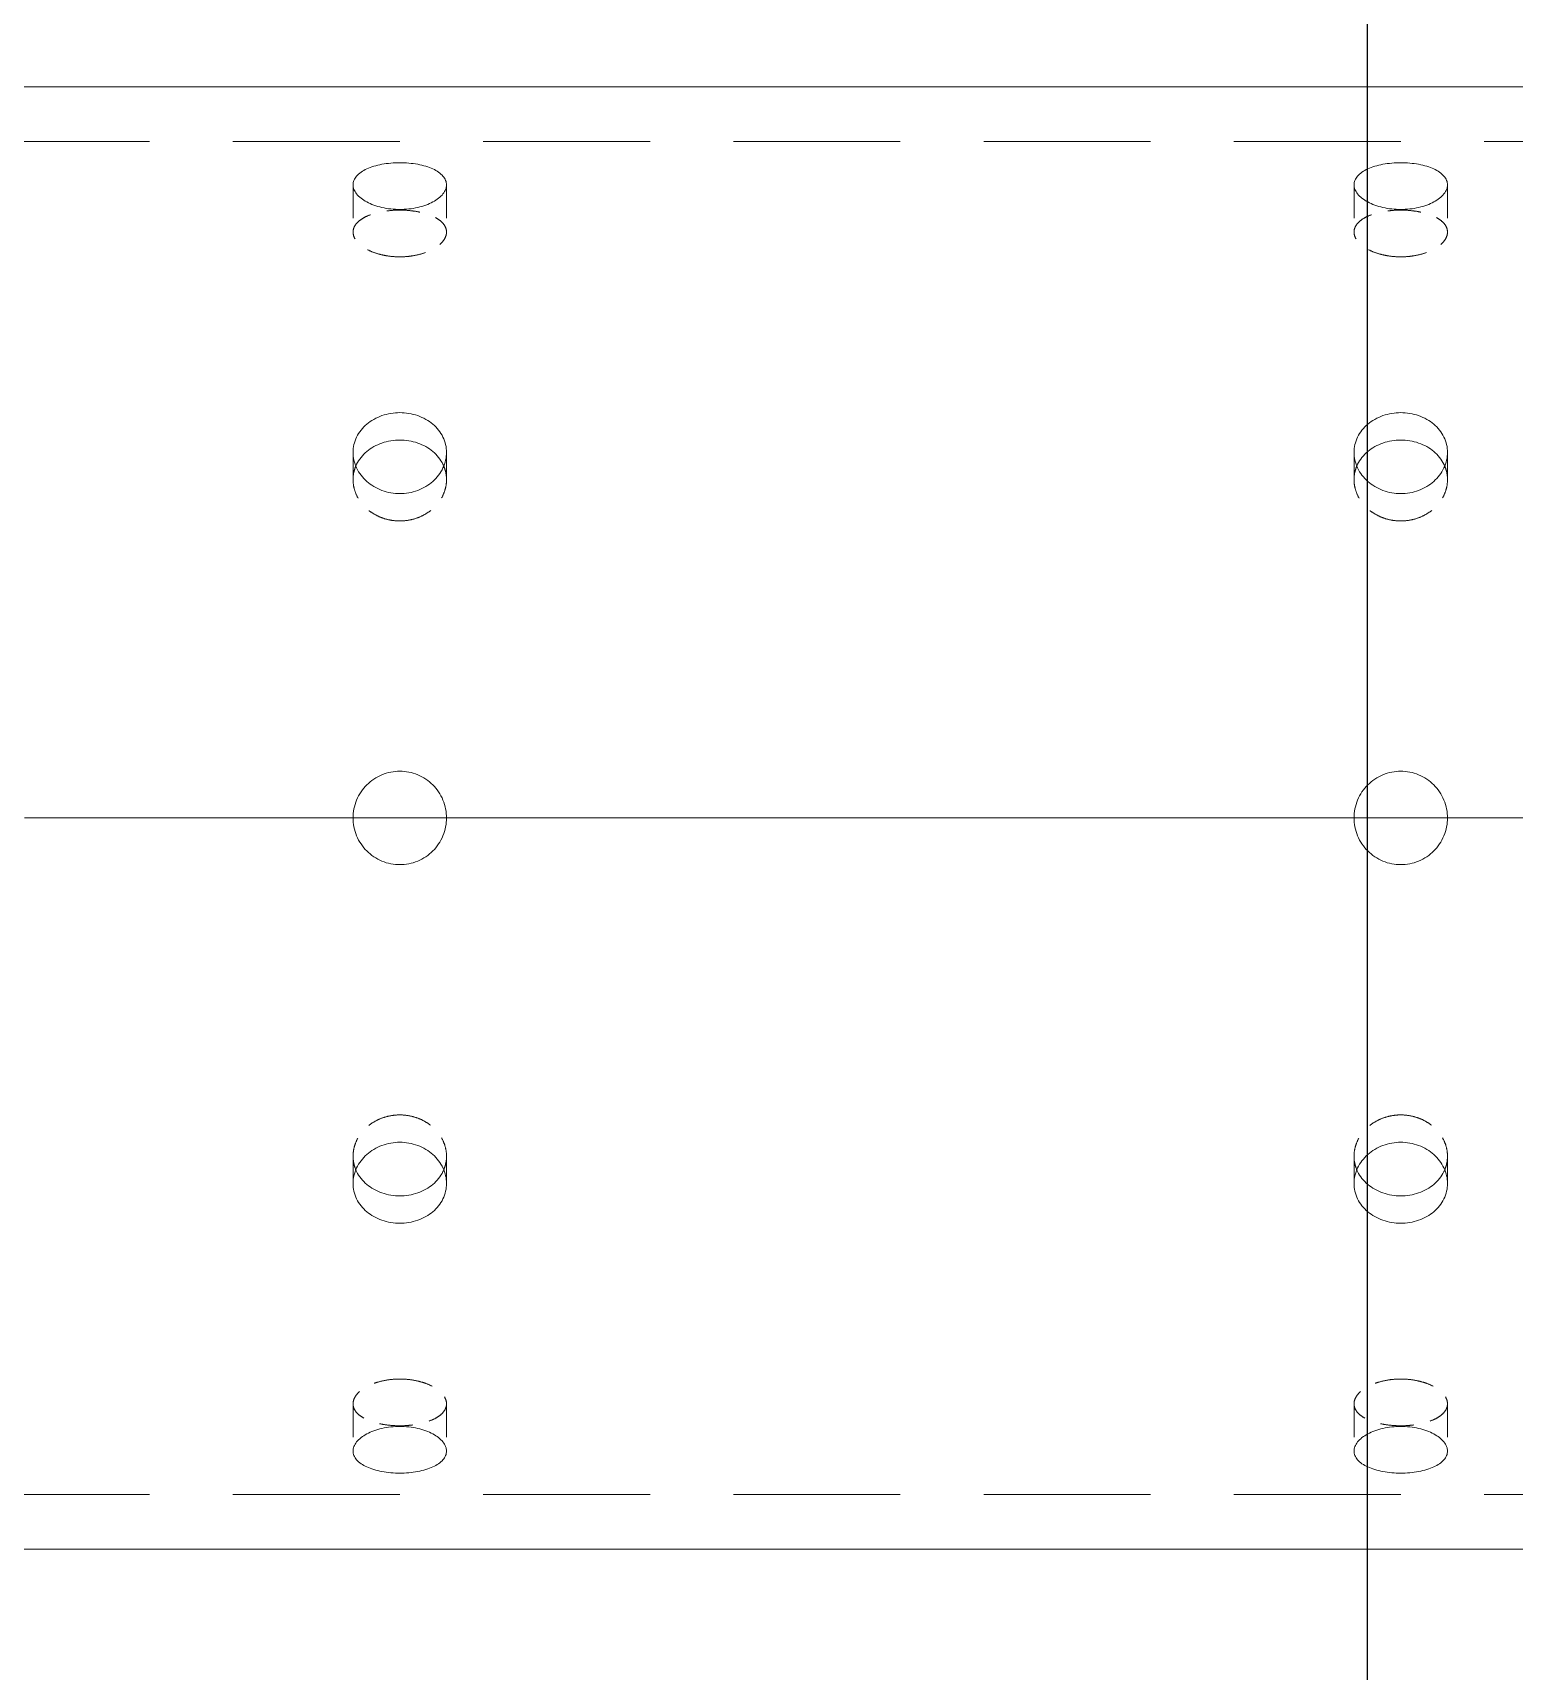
# Model space of a CAD drawing. Header units: millimetres. Extents: x -46397 to 283259, y -8690 to 23983.
# Drawn here: x 119536.6 to 119758.6, y 171.8 to 417.3 of the extents above; entities that cross this region are included whole.
import ezdxf

# ---------------------------------------------------------------- set-up
doc = ezdxf.new("R2010")
doc.units = ezdxf.units.MM
doc.linetypes.add('CENTER', pattern=[2, 1.25, -0.25, 0.25, -0.25])
doc.linetypes.add('HIDDENX2', pattern=[0.75, 0.5, -0.25])
doc.layers.add('DUONGCHINH', color=7, linetype='Continuous', lineweight=25)
doc.layers.add('DUONGTAM', color=1, linetype='CENTER', lineweight=0)
doc.layers.add('flashshoot', color=7, linetype='Continuous')

# ---------------------------------------------------------------- blocks, each defined once
blk = doc.blocks.new('A$C90275d84')
at = {"color": 2, "linetype": 'Continuous', "lineweight": 0, "ltscale": 10}
for p, q in [((-109.55, 1960), (-109.55, -3000)), ((109.55, 1960), (109.55, -3000))]:
    blk.add_line(p, q, dxfattribs=at)
at = {"color": 1, "linetype": 'HIDDENX2', "lineweight": 0, "ltscale": 50}
for p, q in [((-101.37, 1960), (-101.37, -3000)), ((101.37, 1960), (101.37, -3000))]:
    blk.add_line(p, q, dxfattribs=at)
at = {"color": 1, "linetype": 'HIDDENX2', "lineweight": 0, "ltscale": 10}
for p, q in [((-94.87, -2533), (-87.79, -2533)), ((-54.77, -2533), (-50.68, -2533)), ((50.68, -2533), (54.77, -2533)), ((87.79, -2533), (94.87, -2533)), ((-94.87, -2547), (-87.79, -2547)), ((-54.77, -2547), (-50.68, -2547)), ((50.68, -2547), (54.77, -2547)), ((87.79, -2547), (94.87, -2547)), ((-94.87, -2683), (-87.79, -2683)), ((-54.77, -2683), (-50.68, -2683)), ((50.68, -2683), (54.77, -2683)), ((87.79, -2683), (94.87, -2683)), ((-94.87, -2697), (-87.79, -2697)), ((-54.77, -2697), (-50.68, -2697)), ((50.68, -2697), (54.77, -2697)), ((87.79, -2697), (94.87, -2697))]:
    blk.add_line(p, q, dxfattribs=at)
at = {"color": 2, "linetype": 'Continuous', "lineweight": 0, "ltscale": 10}
for points, knots in [([(-91.18, -2540), (-91.18, -2540.44), (-91.2, -2540.89), (-91.3, -2541.8), (-91.38, -2542.25), (-91.57, -2543.11), (-91.69, -2543.52), (-91.98, -2544.29), (-92.13, -2544.64), (-92.47, -2545.26), (-92.66, -2545.55), (-93.06, -2546.07), (-93.28, -2546.29), (-93.73, -2546.65), (-93.96, -2546.78), (-94.42, -2546.96), (-94.65, -2547), (-95.09, -2547), (-95.32, -2546.96), (-95.76, -2546.78), (-95.98, -2546.65), (-96.39, -2546.29), (-96.59, -2546.07), (-96.94, -2545.55), (-97.11, -2545.26), (-97.39, -2544.64), (-97.53, -2544.29), (-97.76, -2543.52), (-97.86, -2543.11), (-98.02, -2542.25), (-98.08, -2541.8), (-98.16, -2540.89), (-98.18, -2540.44), (-98.18, -2539.56), (-98.16, -2539.11), (-98.08, -2538.2), (-98.02, -2537.75), (-97.86, -2536.89), (-97.76, -2536.48), (-97.53, -2535.71), (-97.39, -2535.36), (-97.11, -2534.74), (-96.94, -2534.45), (-96.59, -2533.93), (-96.39, -2533.71), (-95.98, -2533.35), (-95.76, -2533.22), (-95.32, -2533.04), (-95.09, -2533), (-94.65, -2533), (-94.42, -2533.04), (-93.96, -2533.22), (-93.73, -2533.35), (-93.28, -2533.71), (-93.06, -2533.93), (-92.66, -2534.45), (-92.47, -2534.74), (-92.13, -2535.36), (-91.98, -2535.71), (-91.69, -2536.48), (-91.57, -2536.89), (-91.38, -2537.75), (-91.3, -2538.2), (-91.2, -2539.11), (-91.18, -2539.56), (-91.18, -2540)], [0, 0, 0, 0, 1.318789, 1.318789, 2.637578, 2.637578, 3.956368, 3.956368, 5.275157, 5.275157, 6.593945, 6.593945, 7.912734, 7.912734, 9.231522, 9.231522, 10.550311, 10.550311, 11.869099, 11.869099, 13.187888, 13.187888, 14.506676, 14.506676, 15.825465, 15.825465, 17.144254, 17.144254, 18.463043, 18.463043, 19.781833, 19.781833, 21.100622, 21.100622, 22.419411, 22.419411, 23.7382, 23.7382, 25.05699, 25.05699, 26.375779, 26.375779, 27.694567, 27.694567, 29.013356, 29.013356, 30.332144, 30.332144, 31.650933, 31.650933, 32.969721, 32.969721, 34.28851, 34.28851, 35.607298, 35.607298, 36.926087, 36.926087, 38.244876, 38.244876, 39.563665, 39.563665, 40.882454, 40.882454, 42.201244, 42.201244, 42.201244, 42.201244]), ([(-48.6, -2540), (-48.6, -2540.44), (-48.64, -2540.89), (-48.8, -2541.8), (-48.92, -2542.25), (-49.24, -2543.11), (-49.44, -2543.52), (-49.9, -2544.29), (-50.16, -2544.64), (-50.71, -2545.26), (-51.02, -2545.55), (-51.7, -2546.07), (-52.06, -2546.29), (-52.82, -2546.65), (-53.21, -2546.78), (-54, -2546.96), (-54.39, -2547), (-55.16, -2547), (-55.55, -2546.96), (-56.33, -2546.78), (-56.71, -2546.65), (-57.45, -2546.29), (-57.8, -2546.07), (-58.45, -2545.55), (-58.74, -2545.26), (-59.27, -2544.64), (-59.51, -2544.29), (-59.94, -2543.52), (-60.13, -2543.11), (-60.43, -2542.25), (-60.54, -2541.8), (-60.69, -2540.89), (-60.73, -2540.44), (-60.73, -2539.56), (-60.69, -2539.11), (-60.54, -2538.2), (-60.43, -2537.75), (-60.13, -2536.89), (-59.94, -2536.48), (-59.51, -2535.71), (-59.27, -2535.36), (-58.74, -2534.74), (-58.45, -2534.45), (-57.8, -2533.93), (-57.45, -2533.71), (-56.71, -2533.35), (-56.33, -2533.22), (-55.55, -2533.04), (-55.16, -2533), (-54.39, -2533), (-54, -2533.04), (-53.21, -2533.22), (-52.82, -2533.35), (-52.06, -2533.71), (-51.7, -2533.93), (-51.02, -2534.45), (-50.71, -2534.74), (-50.16, -2535.36), (-49.9, -2535.71), (-49.44, -2536.48), (-49.24, -2536.89), (-48.92, -2537.75), (-48.8, -2538.2), (-48.64, -2539.11), (-48.6, -2539.56), (-48.6, -2540)], [0, 0, 0, 0, 1.318789, 1.318789, 2.637578, 2.637578, 3.956368, 3.956368, 5.275157, 5.275157, 6.593945, 6.593945, 7.912734, 7.912734, 9.231522, 9.231522, 10.550311, 10.550311, 11.869099, 11.869099, 13.187888, 13.187888, 14.506676, 14.506676, 15.825465, 15.825465, 17.144254, 17.144254, 18.463043, 18.463043, 19.781833, 19.781833, 21.100622, 21.100622, 22.419411, 22.419411, 23.7382, 23.7382, 25.05699, 25.05699, 26.375779, 26.375779, 27.694567, 27.694567, 29.013356, 29.013356, 30.332144, 30.332144, 31.650933, 31.650933, 32.969721, 32.969721, 34.28851, 34.28851, 35.607298, 35.607298, 36.926087, 36.926087, 38.244876, 38.244876, 39.563665, 39.563665, 40.882454, 40.882454, 42.201244, 42.201244, 42.201244, 42.201244]), ([(-52.72, -2533.41), (-52.81, -2533.45), (-52.9, -2533.49), (-53.36, -2533.71), (-53.71, -2533.93), (-54.35, -2534.45), (-54.65, -2534.74), (-55.17, -2535.36), (-55.42, -2535.71), (-55.85, -2536.48), (-56.03, -2536.89), (-56.33, -2537.75), (-56.44, -2538.2), (-56.59, -2539.11), (-56.63, -2539.56), (-56.63, -2540.44), (-56.59, -2540.89), (-56.44, -2541.8), (-56.33, -2542.25), (-56.03, -2543.11), (-55.85, -2543.52), (-55.42, -2544.29), (-55.17, -2544.64), (-54.65, -2545.26), (-54.35, -2545.55), (-53.71, -2546.07), (-53.36, -2546.29), (-52.9, -2546.51), (-52.81, -2546.55), (-52.72, -2546.59)], [12.868165, 12.868165, 12.868165, 12.868165, 13.188536, 13.188536, 14.507389, 14.507389, 15.826243, 15.826243, 17.145097, 17.145097, 18.463951, 18.463951, 19.782805, 19.782805, 21.10166, 21.10166, 22.420514, 22.420514, 23.739368, 23.739368, 25.058222, 25.058222, 26.377077, 26.377077, 27.69593, 27.69593, 29.014783, 29.014783, 29.335155, 29.335155, 29.335155, 29.335155]), ([(-7, -2540), (-7, -2539.56), (-6.96, -2539.11), (-6.78, -2538.2), (-6.65, -2537.75), (-6.29, -2536.89), (-6.07, -2536.48), (-5.55, -2535.71), (-5.26, -2535.36), (-4.64, -2534.74), (-4.29, -2534.45), (-3.52, -2533.93), (-3.11, -2533.71), (-2.25, -2533.35), (-1.8, -2533.22), (-0.89, -2533.04), (-0.44, -2533), (0.44, -2533), (0.89, -2533.04), (1.8, -2533.22), (2.25, -2533.35), (3.11, -2533.71), (3.52, -2533.93), (4.29, -2534.45), (4.64, -2534.74), (5.26, -2535.36), (5.55, -2535.71), (6.07, -2536.48), (6.29, -2536.89), (6.65, -2537.75), (6.78, -2538.2), (6.96, -2539.11), (7, -2539.56), (7, -2540.44), (6.96, -2540.89), (6.78, -2541.8), (6.65, -2542.25), (6.29, -2543.11), (6.07, -2543.52), (5.55, -2544.29), (5.26, -2544.64), (4.64, -2545.26), (4.29, -2545.55), (3.52, -2546.07), (3.11, -2546.29), (2.25, -2546.65), (1.8, -2546.78), (0.89, -2546.96), (0.44, -2547), (-0.44, -2547), (-0.89, -2546.96), (-1.8, -2546.78), (-2.25, -2546.65), (-3.11, -2546.29), (-3.52, -2546.07), (-4.29, -2545.55), (-4.64, -2545.26), (-5.26, -2544.64), (-5.55, -2544.29), (-6.07, -2543.52), (-6.29, -2543.11), (-6.65, -2542.25), (-6.78, -2541.8), (-6.96, -2540.89), (-7, -2540.44), (-7, -2540)], [0, 0, 0, 0, 1.318789, 1.318789, 2.637578, 2.637578, 3.956368, 3.956368, 5.275157, 5.275157, 6.593945, 6.593945, 7.912734, 7.912734, 9.231522, 9.231522, 10.550311, 10.550311, 11.869099, 11.869099, 13.187888, 13.187888, 14.506676, 14.506676, 15.825465, 15.825465, 17.144254, 17.144254, 18.463043, 18.463043, 19.781833, 19.781833, 21.100622, 21.100622, 22.419411, 22.419411, 23.7382, 23.7382, 25.05699, 25.05699, 26.375779, 26.375779, 27.694567, 27.694567, 29.013356, 29.013356, 30.332144, 30.332144, 31.650933, 31.650933, 32.969721, 32.969721, 34.28851, 34.28851, 35.607298, 35.607298, 36.926087, 36.926087, 38.244876, 38.244876, 39.563665, 39.563665, 40.882454, 40.882454, 42.201244, 42.201244, 42.201244, 42.201244]), ([(48.6, -2540), (48.6, -2539.56), (48.64, -2539.11), (48.8, -2538.2), (48.92, -2537.75), (49.24, -2536.89), (49.44, -2536.48), (49.9, -2535.71), (50.16, -2535.36), (50.71, -2534.74), (51.02, -2534.45), (51.7, -2533.93), (52.06, -2533.71), (52.82, -2533.35), (53.21, -2533.22), (54, -2533.04), (54.39, -2533), (55.16, -2533), (55.55, -2533.04), (56.33, -2533.22), (56.71, -2533.35), (57.45, -2533.71), (57.8, -2533.93), (58.45, -2534.45), (58.74, -2534.74), (59.27, -2535.36), (59.51, -2535.71), (59.94, -2536.48), (60.13, -2536.89), (60.43, -2537.75), (60.54, -2538.2), (60.69, -2539.11), (60.73, -2539.56), (60.73, -2540.44), (60.69, -2540.89), (60.54, -2541.8), (60.43, -2542.25), (60.13, -2543.11), (59.94, -2543.52), (59.51, -2544.29), (59.27, -2544.64), (58.74, -2545.26), (58.45, -2545.55), (57.8, -2546.07), (57.45, -2546.29), (56.71, -2546.65), (56.33, -2546.78), (55.55, -2546.96), (55.16, -2547), (54.39, -2547), (54, -2546.96), (53.21, -2546.78), (52.82, -2546.65), (52.06, -2546.29), (51.7, -2546.07), (51.02, -2545.55), (50.71, -2545.26), (50.16, -2544.64), (49.9, -2544.29), (49.44, -2543.52), (49.24, -2543.11), (48.92, -2542.25), (48.8, -2541.8), (48.64, -2540.89), (48.6, -2540.44), (48.6, -2540)], [0, 0, 0, 0, 1.318789, 1.318789, 2.637578, 2.637578, 3.956368, 3.956368, 5.275157, 5.275157, 6.593945, 6.593945, 7.912734, 7.912734, 9.231522, 9.231522, 10.550311, 10.550311, 11.869099, 11.869099, 13.187888, 13.187888, 14.506676, 14.506676, 15.825465, 15.825465, 17.144254, 17.144254, 18.463043, 18.463043, 19.781833, 19.781833, 21.100622, 21.100622, 22.419411, 22.419411, 23.7382, 23.7382, 25.05699, 25.05699, 26.375779, 26.375779, 27.694567, 27.694567, 29.013356, 29.013356, 30.332144, 30.332144, 31.650933, 31.650933, 32.969721, 32.969721, 34.28851, 34.28851, 35.607298, 35.607298, 36.926087, 36.926087, 38.244876, 38.244876, 39.563665, 39.563665, 40.882454, 40.882454, 42.201244, 42.201244, 42.201244, 42.201244]), ([(52.72, -2546.59), (52.81, -2546.55), (52.9, -2546.51), (53.36, -2546.29), (53.71, -2546.07), (54.35, -2545.55), (54.65, -2545.26), (55.17, -2544.64), (55.42, -2544.29), (55.85, -2543.52), (56.03, -2543.11), (56.33, -2542.25), (56.44, -2541.8), (56.59, -2540.89), (56.63, -2540.44), (56.63, -2539.56), (56.59, -2539.11), (56.44, -2538.2), (56.33, -2537.75), (56.03, -2536.89), (55.85, -2536.48), (55.42, -2535.71), (55.17, -2535.36), (54.65, -2534.74), (54.35, -2534.45), (53.71, -2533.93), (53.36, -2533.71), (52.9, -2533.49), (52.81, -2533.45), (52.72, -2533.41)], [12.868165, 12.868165, 12.868165, 12.868165, 13.188536, 13.188536, 14.507389, 14.507389, 15.826243, 15.826243, 17.145097, 17.145097, 18.463951, 18.463951, 19.782805, 19.782805, 21.10166, 21.10166, 22.420514, 22.420514, 23.739368, 23.739368, 25.058222, 25.058222, 26.377077, 26.377077, 27.69593, 27.69593, 29.014783, 29.014783, 29.335155, 29.335155, 29.335155, 29.335155]), ([(91.18, -2540), (91.18, -2539.56), (91.2, -2539.11), (91.3, -2538.2), (91.38, -2537.75), (91.57, -2536.89), (91.69, -2536.48), (91.98, -2535.71), (92.13, -2535.36), (92.47, -2534.74), (92.66, -2534.45), (93.06, -2533.93), (93.28, -2533.71), (93.73, -2533.35), (93.96, -2533.22), (94.42, -2533.04), (94.65, -2533), (95.09, -2533), (95.32, -2533.04), (95.76, -2533.22), (95.98, -2533.35), (96.39, -2533.71), (96.59, -2533.93), (96.94, -2534.45), (97.11, -2534.74), (97.39, -2535.36), (97.53, -2535.71), (97.76, -2536.48), (97.86, -2536.89), (98.02, -2537.75), (98.08, -2538.2), (98.16, -2539.11), (98.18, -2539.56), (98.18, -2540.44), (98.16, -2540.89), (98.08, -2541.8), (98.02, -2542.25), (97.86, -2543.11), (97.76, -2543.52), (97.53, -2544.29), (97.39, -2544.64), (97.11, -2545.26), (96.94, -2545.55), (96.59, -2546.07), (96.39, -2546.29), (95.98, -2546.65), (95.76, -2546.78), (95.32, -2546.96), (95.09, -2547), (94.65, -2547), (94.42, -2546.96), (93.96, -2546.78), (93.73, -2546.65), (93.28, -2546.29), (93.06, -2546.07), (92.66, -2545.55), (92.47, -2545.26), (92.13, -2544.64), (91.98, -2544.29), (91.69, -2543.52), (91.57, -2543.11), (91.38, -2542.25), (91.3, -2541.8), (91.2, -2540.89), (91.18, -2540.44), (91.18, -2540)], [0, 0, 0, 0, 1.318789, 1.318789, 2.637578, 2.637578, 3.956368, 3.956368, 5.275157, 5.275157, 6.593945, 6.593945, 7.912734, 7.912734, 9.231522, 9.231522, 10.550311, 10.550311, 11.869099, 11.869099, 13.187888, 13.187888, 14.506676, 14.506676, 15.825465, 15.825465, 17.144254, 17.144254, 18.463043, 18.463043, 19.781833, 19.781833, 21.100622, 21.100622, 22.419411, 22.419411, 23.7382, 23.7382, 25.05699, 25.05699, 26.375779, 26.375779, 27.694567, 27.694567, 29.013356, 29.013356, 30.332144, 30.332144, 31.650933, 31.650933, 32.969721, 32.969721, 34.28851, 34.28851, 35.607298, 35.607298, 36.926087, 36.926087, 38.244876, 38.244876, 39.563665, 39.563665, 40.882454, 40.882454, 42.201244, 42.201244, 42.201244, 42.201244]), ([(-91.18, -2690), (-91.18, -2690.44), (-91.2, -2690.89), (-91.3, -2691.8), (-91.38, -2692.25), (-91.57, -2693.11), (-91.69, -2693.52), (-91.98, -2694.29), (-92.13, -2694.64), (-92.47, -2695.26), (-92.66, -2695.55), (-93.06, -2696.07), (-93.28, -2696.29), (-93.73, -2696.65), (-93.96, -2696.78), (-94.42, -2696.96), (-94.65, -2697), (-95.09, -2697), (-95.32, -2696.96), (-95.76, -2696.78), (-95.98, -2696.65), (-96.39, -2696.29), (-96.59, -2696.07), (-96.94, -2695.55), (-97.11, -2695.26), (-97.39, -2694.64), (-97.53, -2694.29), (-97.76, -2693.52), (-97.86, -2693.11), (-98.02, -2692.25), (-98.08, -2691.8), (-98.16, -2690.89), (-98.18, -2690.44), (-98.18, -2689.56), (-98.16, -2689.11), (-98.08, -2688.2), (-98.02, -2687.75), (-97.86, -2686.89), (-97.76, -2686.48), (-97.53, -2685.71), (-97.39, -2685.36), (-97.11, -2684.74), (-96.94, -2684.45), (-96.59, -2683.93), (-96.39, -2683.71), (-95.98, -2683.35), (-95.76, -2683.22), (-95.32, -2683.04), (-95.09, -2683), (-94.65, -2683), (-94.42, -2683.04), (-93.96, -2683.22), (-93.73, -2683.35), (-93.28, -2683.71), (-93.06, -2683.93), (-92.66, -2684.45), (-92.47, -2684.74), (-92.13, -2685.36), (-91.98, -2685.71), (-91.69, -2686.48), (-91.57, -2686.89), (-91.38, -2687.75), (-91.3, -2688.2), (-91.2, -2689.11), (-91.18, -2689.56), (-91.18, -2690)], [0, 0, 0, 0, 1.318789, 1.318789, 2.637578, 2.637578, 3.956368, 3.956368, 5.275157, 5.275157, 6.593945, 6.593945, 7.912734, 7.912734, 9.231522, 9.231522, 10.550311, 10.550311, 11.869099, 11.869099, 13.187888, 13.187888, 14.506676, 14.506676, 15.825465, 15.825465, 17.144254, 17.144254, 18.463043, 18.463043, 19.781833, 19.781833, 21.100622, 21.100622, 22.419411, 22.419411, 23.7382, 23.7382, 25.05699, 25.05699, 26.375779, 26.375779, 27.694567, 27.694567, 29.013356, 29.013356, 30.332144, 30.332144, 31.650933, 31.650933, 32.969721, 32.969721, 34.28851, 34.28851, 35.607298, 35.607298, 36.926087, 36.926087, 38.244876, 38.244876, 39.563665, 39.563665, 40.882454, 40.882454, 42.201244, 42.201244, 42.201244, 42.201244]), ([(-48.6, -2690), (-48.6, -2690.44), (-48.64, -2690.89), (-48.8, -2691.8), (-48.92, -2692.25), (-49.24, -2693.11), (-49.44, -2693.52), (-49.9, -2694.29), (-50.16, -2694.64), (-50.71, -2695.26), (-51.02, -2695.55), (-51.7, -2696.07), (-52.06, -2696.29), (-52.82, -2696.65), (-53.21, -2696.78), (-54, -2696.96), (-54.39, -2697), (-55.16, -2697), (-55.55, -2696.96), (-56.33, -2696.78), (-56.71, -2696.65), (-57.45, -2696.29), (-57.8, -2696.07), (-58.45, -2695.55), (-58.74, -2695.26), (-59.27, -2694.64), (-59.51, -2694.29), (-59.94, -2693.52), (-60.13, -2693.11), (-60.43, -2692.25), (-60.54, -2691.8), (-60.69, -2690.89), (-60.73, -2690.44), (-60.73, -2689.56), (-60.69, -2689.11), (-60.54, -2688.2), (-60.43, -2687.75), (-60.13, -2686.89), (-59.94, -2686.48), (-59.51, -2685.71), (-59.27, -2685.36), (-58.74, -2684.74), (-58.45, -2684.45), (-57.8, -2683.93), (-57.45, -2683.71), (-56.71, -2683.35), (-56.33, -2683.22), (-55.55, -2683.04), (-55.16, -2683), (-54.39, -2683), (-54, -2683.04), (-53.21, -2683.22), (-52.82, -2683.35), (-52.06, -2683.71), (-51.7, -2683.93), (-51.02, -2684.45), (-50.71, -2684.74), (-50.16, -2685.36), (-49.9, -2685.71), (-49.44, -2686.48), (-49.24, -2686.89), (-48.92, -2687.75), (-48.8, -2688.2), (-48.64, -2689.11), (-48.6, -2689.56), (-48.6, -2690)], [0, 0, 0, 0, 1.318789, 1.318789, 2.637578, 2.637578, 3.956368, 3.956368, 5.275157, 5.275157, 6.593945, 6.593945, 7.912734, 7.912734, 9.231522, 9.231522, 10.550311, 10.550311, 11.869099, 11.869099, 13.187888, 13.187888, 14.506676, 14.506676, 15.825465, 15.825465, 17.144254, 17.144254, 18.463043, 18.463043, 19.781833, 19.781833, 21.100622, 21.100622, 22.419411, 22.419411, 23.7382, 23.7382, 25.05699, 25.05699, 26.375779, 26.375779, 27.694567, 27.694567, 29.013356, 29.013356, 30.332144, 30.332144, 31.650933, 31.650933, 32.969721, 32.969721, 34.28851, 34.28851, 35.607298, 35.607298, 36.926087, 36.926087, 38.244876, 38.244876, 39.563665, 39.563665, 40.882454, 40.882454, 42.201244, 42.201244, 42.201244, 42.201244]), ([(-52.72, -2683.41), (-52.81, -2683.45), (-52.9, -2683.49), (-53.36, -2683.71), (-53.71, -2683.93), (-54.35, -2684.45), (-54.65, -2684.74), (-55.17, -2685.36), (-55.42, -2685.71), (-55.85, -2686.48), (-56.03, -2686.89), (-56.33, -2687.75), (-56.44, -2688.2), (-56.59, -2689.11), (-56.63, -2689.56), (-56.63, -2690.44), (-56.59, -2690.89), (-56.44, -2691.8), (-56.33, -2692.25), (-56.03, -2693.11), (-55.85, -2693.52), (-55.42, -2694.29), (-55.17, -2694.64), (-54.65, -2695.26), (-54.35, -2695.55), (-53.71, -2696.07), (-53.36, -2696.29), (-52.9, -2696.51), (-52.81, -2696.55), (-52.72, -2696.59)], [12.868165, 12.868165, 12.868165, 12.868165, 13.188536, 13.188536, 14.507389, 14.507389, 15.826243, 15.826243, 17.145097, 17.145097, 18.463951, 18.463951, 19.782805, 19.782805, 21.10166, 21.10166, 22.420514, 22.420514, 23.739368, 23.739368, 25.058222, 25.058222, 26.377077, 26.377077, 27.69593, 27.69593, 29.014783, 29.014783, 29.335155, 29.335155, 29.335155, 29.335155]), ([(-7, -2690), (-7, -2689.56), (-6.96, -2689.11), (-6.78, -2688.2), (-6.65, -2687.75), (-6.29, -2686.89), (-6.07, -2686.48), (-5.55, -2685.71), (-5.26, -2685.36), (-4.64, -2684.74), (-4.29, -2684.45), (-3.52, -2683.93), (-3.11, -2683.71), (-2.25, -2683.35), (-1.8, -2683.22), (-0.89, -2683.04), (-0.44, -2683), (0.44, -2683), (0.89, -2683.04), (1.8, -2683.22), (2.25, -2683.35), (3.11, -2683.71), (3.52, -2683.93), (4.29, -2684.45), (4.64, -2684.74), (5.26, -2685.36), (5.55, -2685.71), (6.07, -2686.48), (6.29, -2686.89), (6.65, -2687.75), (6.78, -2688.2), (6.96, -2689.11), (7, -2689.56), (7, -2690.44), (6.96, -2690.89), (6.78, -2691.8), (6.65, -2692.25), (6.29, -2693.11), (6.07, -2693.52), (5.55, -2694.29), (5.26, -2694.64), (4.64, -2695.26), (4.29, -2695.55), (3.52, -2696.07), (3.11, -2696.29), (2.25, -2696.65), (1.8, -2696.78), (0.89, -2696.96), (0.44, -2697), (-0.44, -2697), (-0.89, -2696.96), (-1.8, -2696.78), (-2.25, -2696.65), (-3.11, -2696.29), (-3.52, -2696.07), (-4.29, -2695.55), (-4.64, -2695.26), (-5.26, -2694.64), (-5.55, -2694.29), (-6.07, -2693.52), (-6.29, -2693.11), (-6.65, -2692.25), (-6.78, -2691.8), (-6.96, -2690.89), (-7, -2690.44), (-7, -2690)], [0, 0, 0, 0, 1.318789, 1.318789, 2.637578, 2.637578, 3.956368, 3.956368, 5.275157, 5.275157, 6.593945, 6.593945, 7.912734, 7.912734, 9.231522, 9.231522, 10.550311, 10.550311, 11.869099, 11.869099, 13.187888, 13.187888, 14.506676, 14.506676, 15.825465, 15.825465, 17.144254, 17.144254, 18.463043, 18.463043, 19.781833, 19.781833, 21.100622, 21.100622, 22.419411, 22.419411, 23.7382, 23.7382, 25.05699, 25.05699, 26.375779, 26.375779, 27.694567, 27.694567, 29.013356, 29.013356, 30.332144, 30.332144, 31.650933, 31.650933, 32.969721, 32.969721, 34.28851, 34.28851, 35.607298, 35.607298, 36.926087, 36.926087, 38.244876, 38.244876, 39.563665, 39.563665, 40.882454, 40.882454, 42.201244, 42.201244, 42.201244, 42.201244]), ([(48.6, -2690), (48.6, -2689.56), (48.64, -2689.11), (48.8, -2688.2), (48.92, -2687.75), (49.24, -2686.89), (49.44, -2686.48), (49.9, -2685.71), (50.16, -2685.36), (50.71, -2684.74), (51.02, -2684.45), (51.7, -2683.93), (52.06, -2683.71), (52.82, -2683.35), (53.21, -2683.22), (54, -2683.04), (54.39, -2683), (55.16, -2683), (55.55, -2683.04), (56.33, -2683.22), (56.71, -2683.35), (57.45, -2683.71), (57.8, -2683.93), (58.45, -2684.45), (58.74, -2684.74), (59.27, -2685.36), (59.51, -2685.71), (59.94, -2686.48), (60.13, -2686.89), (60.43, -2687.75), (60.54, -2688.2), (60.69, -2689.11), (60.73, -2689.56), (60.73, -2690.44), (60.69, -2690.89), (60.54, -2691.8), (60.43, -2692.25), (60.13, -2693.11), (59.94, -2693.52), (59.51, -2694.29), (59.27, -2694.64), (58.74, -2695.26), (58.45, -2695.55), (57.8, -2696.07), (57.45, -2696.29), (56.71, -2696.65), (56.33, -2696.78), (55.55, -2696.96), (55.16, -2697), (54.39, -2697), (54, -2696.96), (53.21, -2696.78), (52.82, -2696.65), (52.06, -2696.29), (51.7, -2696.07), (51.02, -2695.55), (50.71, -2695.26), (50.16, -2694.64), (49.9, -2694.29), (49.44, -2693.52), (49.24, -2693.11), (48.92, -2692.25), (48.8, -2691.8), (48.64, -2690.89), (48.6, -2690.44), (48.6, -2690)], [0, 0, 0, 0, 1.318789, 1.318789, 2.637578, 2.637578, 3.956368, 3.956368, 5.275157, 5.275157, 6.593945, 6.593945, 7.912734, 7.912734, 9.231522, 9.231522, 10.550311, 10.550311, 11.869099, 11.869099, 13.187888, 13.187888, 14.506676, 14.506676, 15.825465, 15.825465, 17.144254, 17.144254, 18.463043, 18.463043, 19.781833, 19.781833, 21.100622, 21.100622, 22.419411, 22.419411, 23.7382, 23.7382, 25.05699, 25.05699, 26.375779, 26.375779, 27.694567, 27.694567, 29.013356, 29.013356, 30.332144, 30.332144, 31.650933, 31.650933, 32.969721, 32.969721, 34.28851, 34.28851, 35.607298, 35.607298, 36.926087, 36.926087, 38.244876, 38.244876, 39.563665, 39.563665, 40.882454, 40.882454, 42.201244, 42.201244, 42.201244, 42.201244]), ([(52.72, -2696.59), (52.81, -2696.55), (52.9, -2696.51), (53.36, -2696.29), (53.71, -2696.07), (54.35, -2695.55), (54.65, -2695.26), (55.17, -2694.64), (55.42, -2694.29), (55.85, -2693.52), (56.03, -2693.11), (56.33, -2692.25), (56.44, -2691.8), (56.59, -2690.89), (56.63, -2690.44), (56.63, -2689.56), (56.59, -2689.11), (56.44, -2688.2), (56.33, -2687.75), (56.03, -2686.89), (55.85, -2686.48), (55.42, -2685.71), (55.17, -2685.36), (54.65, -2684.74), (54.35, -2684.45), (53.71, -2683.93), (53.36, -2683.71), (52.9, -2683.49), (52.81, -2683.45), (52.72, -2683.41)], [12.868165, 12.868165, 12.868165, 12.868165, 13.188536, 13.188536, 14.507389, 14.507389, 15.826243, 15.826243, 17.145097, 17.145097, 18.463951, 18.463951, 19.782805, 19.782805, 21.10166, 21.10166, 22.420514, 22.420514, 23.739368, 23.739368, 25.058222, 25.058222, 26.377077, 26.377077, 27.69593, 27.69593, 29.014783, 29.014783, 29.335155, 29.335155, 29.335155, 29.335155]), ([(91.18, -2690), (91.18, -2689.56), (91.2, -2689.11), (91.3, -2688.2), (91.38, -2687.75), (91.57, -2686.89), (91.69, -2686.48), (91.98, -2685.71), (92.13, -2685.36), (92.47, -2684.74), (92.66, -2684.45), (93.06, -2683.93), (93.28, -2683.71), (93.73, -2683.35), (93.96, -2683.22), (94.42, -2683.04), (94.65, -2683), (95.09, -2683), (95.32, -2683.04), (95.76, -2683.22), (95.98, -2683.35), (96.39, -2683.71), (96.59, -2683.93), (96.94, -2684.45), (97.11, -2684.74), (97.39, -2685.36), (97.53, -2685.71), (97.76, -2686.48), (97.86, -2686.89), (98.02, -2687.75), (98.08, -2688.2), (98.16, -2689.11), (98.18, -2689.56), (98.18, -2690.44), (98.16, -2690.89), (98.08, -2691.8), (98.02, -2692.25), (97.86, -2693.11), (97.76, -2693.52), (97.53, -2694.29), (97.39, -2694.64), (97.11, -2695.26), (96.94, -2695.55), (96.59, -2696.07), (96.39, -2696.29), (95.98, -2696.65), (95.76, -2696.78), (95.32, -2696.96), (95.09, -2697), (94.65, -2697), (94.42, -2696.96), (93.96, -2696.78), (93.73, -2696.65), (93.28, -2696.29), (93.06, -2696.07), (92.66, -2695.55), (92.47, -2695.26), (92.13, -2694.64), (91.98, -2694.29), (91.69, -2693.52), (91.57, -2693.11), (91.38, -2692.25), (91.3, -2691.8), (91.2, -2690.89), (91.18, -2690.44), (91.18, -2690)], [0, 0, 0, 0, 1.318789, 1.318789, 2.637578, 2.637578, 3.956368, 3.956368, 5.275157, 5.275157, 6.593945, 6.593945, 7.912734, 7.912734, 9.231522, 9.231522, 10.550311, 10.550311, 11.869099, 11.869099, 13.187888, 13.187888, 14.506676, 14.506676, 15.825465, 15.825465, 17.144254, 17.144254, 18.463043, 18.463043, 19.781833, 19.781833, 21.100622, 21.100622, 22.419411, 22.419411, 23.7382, 23.7382, 25.05699, 25.05699, 26.375779, 26.375779, 27.694567, 27.694567, 29.013356, 29.013356, 30.332144, 30.332144, 31.650933, 31.650933, 32.969721, 32.969721, 34.28851, 34.28851, 35.607298, 35.607298, 36.926087, 36.926087, 38.244876, 38.244876, 39.563665, 39.563665, 40.882454, 40.882454, 42.201244, 42.201244, 42.201244, 42.201244])]:
    blk.add_open_spline(points, degree=3, knots=knots, dxfattribs=at)
at = {"color": 1, "linetype": 'HIDDENX2', "lineweight": 0, "ltscale": 10}
for points, knots in [([(-84.08, -2540), (-84.08, -2539.56), (-84.1, -2539.11), (-84.2, -2538.2), (-84.28, -2537.75), (-84.48, -2536.89), (-84.6, -2536.48), (-84.88, -2535.71), (-85.04, -2535.36), (-85.38, -2534.74), (-85.57, -2534.45), (-85.97, -2533.93), (-86.19, -2533.71), (-86.64, -2533.35), (-86.88, -2533.22), (-87.34, -2533.04), (-87.57, -2533), (-88.01, -2533), (-88.23, -2533.04), (-88.68, -2533.22), (-88.89, -2533.35), (-89.3, -2533.71), (-89.5, -2533.93), (-89.86, -2534.45), (-90.02, -2534.74), (-90.3, -2535.36), (-90.43, -2535.71), (-90.66, -2536.48), (-90.76, -2536.89), (-90.92, -2537.75), (-90.98, -2538.2), (-91.06, -2539.11), (-91.08, -2539.56), (-91.08, -2540.44), (-91.06, -2540.89), (-90.98, -2541.8), (-90.92, -2542.25), (-90.76, -2543.11), (-90.66, -2543.52), (-90.43, -2544.29), (-90.3, -2544.64), (-90.02, -2545.26), (-89.86, -2545.55), (-89.5, -2546.07), (-89.3, -2546.29), (-88.89, -2546.65), (-88.68, -2546.78), (-88.23, -2546.96), (-88.01, -2547), (-87.57, -2547), (-87.34, -2546.96), (-86.88, -2546.78), (-86.64, -2546.65), (-86.19, -2546.29), (-85.97, -2546.07), (-85.57, -2545.55), (-85.38, -2545.26), (-85.04, -2544.64), (-84.88, -2544.29), (-84.6, -2543.52), (-84.48, -2543.11), (-84.28, -2542.25), (-84.2, -2541.8), (-84.1, -2540.89), (-84.08, -2540.44), (-84.08, -2540)], [0, 0, 0, 0, 1.318854, 1.318854, 2.637708, 2.637708, 3.956563, 3.956563, 5.275417, 5.275417, 6.59427, 6.59427, 7.913123, 7.913123, 9.231977, 9.231977, 10.55083, 10.55083, 11.869683, 11.869683, 13.188536, 13.188536, 14.507389, 14.507389, 15.826243, 15.826243, 17.145097, 17.145097, 18.463951, 18.463951, 19.782805, 19.782805, 21.10166, 21.10166, 22.420514, 22.420514, 23.739368, 23.739368, 25.058222, 25.058222, 26.377077, 26.377077, 27.69593, 27.69593, 29.014783, 29.014783, 30.333636, 30.333636, 31.652489, 31.652489, 32.971343, 32.971343, 34.290196, 34.290196, 35.609049, 35.609049, 36.927902, 36.927902, 38.246757, 38.246757, 39.565611, 39.565611, 40.884465, 40.884465, 42.203319, 42.203319, 42.203319, 42.203319]), ([(-44.5, -2540), (-44.5, -2539.56), (-44.54, -2539.11), (-44.7, -2538.2), (-44.82, -2537.75), (-45.14, -2536.89), (-45.34, -2536.48), (-45.8, -2535.71), (-46.06, -2535.36), (-46.61, -2534.74), (-46.93, -2534.45), (-47.6, -2533.93), (-47.97, -2533.71), (-48.73, -2533.35), (-49.12, -2533.22), (-49.91, -2533.04), (-50.3, -2533), (-51.07, -2533), (-51.46, -2533.04), (-52.14, -2533.2), (-52.43, -2533.29), (-52.72, -2533.41)], [0, 0, 0, 0, 1.318854, 1.318854, 2.637708, 2.637708, 3.956563, 3.956563, 5.275417, 5.275417, 6.59427, 6.59427, 7.913123, 7.913123, 9.231977, 9.231977, 10.55083, 10.55083, 11.869683, 11.869683, 12.868165, 12.868165, 12.868165, 12.868165]), ([(52.72, -2533.41), (52.43, -2533.29), (52.14, -2533.2), (51.46, -2533.04), (51.07, -2533), (50.3, -2533), (49.91, -2533.04), (49.12, -2533.22), (48.73, -2533.35), (47.97, -2533.71), (47.6, -2533.93), (46.93, -2534.45), (46.61, -2534.74), (46.06, -2535.36), (45.8, -2535.71), (45.34, -2536.48), (45.14, -2536.89), (44.82, -2537.75), (44.7, -2538.2), (44.54, -2539.11), (44.5, -2539.56), (44.5, -2540)], [29.335155, 29.335155, 29.335155, 29.335155, 30.333636, 30.333636, 31.652489, 31.652489, 32.971343, 32.971343, 34.290196, 34.290196, 35.609049, 35.609049, 36.927902, 36.927902, 38.246757, 38.246757, 39.565611, 39.565611, 40.884465, 40.884465, 42.203319, 42.203319, 42.203319, 42.203319]), ([(84.08, -2540), (84.08, -2540.44), (84.1, -2540.89), (84.2, -2541.8), (84.28, -2542.25), (84.48, -2543.11), (84.6, -2543.52), (84.88, -2544.29), (85.04, -2544.64), (85.38, -2545.26), (85.57, -2545.55), (85.97, -2546.07), (86.19, -2546.29), (86.64, -2546.65), (86.88, -2546.78), (87.34, -2546.96), (87.57, -2547), (88.01, -2547), (88.23, -2546.96), (88.68, -2546.78), (88.89, -2546.65), (89.3, -2546.29), (89.5, -2546.07), (89.86, -2545.55), (90.02, -2545.26), (90.3, -2544.64), (90.43, -2544.29), (90.66, -2543.52), (90.76, -2543.11), (90.92, -2542.25), (90.98, -2541.8), (91.06, -2540.89), (91.08, -2540.44), (91.08, -2539.56), (91.06, -2539.11), (90.98, -2538.2), (90.92, -2537.75), (90.76, -2536.89), (90.66, -2536.48), (90.43, -2535.71), (90.3, -2535.36), (90.02, -2534.74), (89.86, -2534.45), (89.5, -2533.93), (89.3, -2533.71), (88.89, -2533.35), (88.68, -2533.22), (88.23, -2533.04), (88.01, -2533), (87.57, -2533), (87.34, -2533.04), (86.88, -2533.22), (86.64, -2533.35), (86.19, -2533.71), (85.97, -2533.93), (85.57, -2534.45), (85.38, -2534.74), (85.04, -2535.36), (84.88, -2535.71), (84.6, -2536.48), (84.48, -2536.89), (84.28, -2537.75), (84.2, -2538.2), (84.1, -2539.11), (84.08, -2539.56), (84.08, -2540)], [0, 0, 0, 0, 1.318854, 1.318854, 2.637708, 2.637708, 3.956563, 3.956563, 5.275417, 5.275417, 6.59427, 6.59427, 7.913123, 7.913123, 9.231977, 9.231977, 10.55083, 10.55083, 11.869683, 11.869683, 13.188536, 13.188536, 14.507389, 14.507389, 15.826243, 15.826243, 17.145097, 17.145097, 18.463951, 18.463951, 19.782805, 19.782805, 21.10166, 21.10166, 22.420514, 22.420514, 23.739368, 23.739368, 25.058222, 25.058222, 26.377077, 26.377077, 27.69593, 27.69593, 29.014783, 29.014783, 30.333636, 30.333636, 31.652489, 31.652489, 32.971343, 32.971343, 34.290196, 34.290196, 35.609049, 35.609049, 36.927902, 36.927902, 38.246757, 38.246757, 39.565611, 39.565611, 40.884465, 40.884465, 42.203319, 42.203319, 42.203319, 42.203319]), ([(-52.72, -2546.59), (-52.43, -2546.71), (-52.14, -2546.8), (-51.46, -2546.96), (-51.07, -2547), (-50.3, -2547), (-49.91, -2546.96), (-49.12, -2546.78), (-48.73, -2546.65), (-47.97, -2546.29), (-47.6, -2546.07), (-46.93, -2545.55), (-46.61, -2545.26), (-46.06, -2544.64), (-45.8, -2544.29), (-45.34, -2543.52), (-45.14, -2543.11), (-44.82, -2542.25), (-44.7, -2541.8), (-44.54, -2540.89), (-44.5, -2540.44), (-44.5, -2540)], [29.335155, 29.335155, 29.335155, 29.335155, 30.333636, 30.333636, 31.652489, 31.652489, 32.971343, 32.971343, 34.290196, 34.290196, 35.609049, 35.609049, 36.927902, 36.927902, 38.246757, 38.246757, 39.565611, 39.565611, 40.884465, 40.884465, 42.203319, 42.203319, 42.203319, 42.203319]), ([(44.5, -2540), (44.5, -2540.44), (44.54, -2540.89), (44.7, -2541.8), (44.82, -2542.25), (45.14, -2543.11), (45.34, -2543.52), (45.8, -2544.29), (46.06, -2544.64), (46.61, -2545.26), (46.93, -2545.55), (47.6, -2546.07), (47.97, -2546.29), (48.73, -2546.65), (49.12, -2546.78), (49.91, -2546.96), (50.3, -2547), (51.07, -2547), (51.46, -2546.96), (52.14, -2546.8), (52.43, -2546.71), (52.72, -2546.59)], [0, 0, 0, 0, 1.318854, 1.318854, 2.637708, 2.637708, 3.956563, 3.956563, 5.275417, 5.275417, 6.59427, 6.59427, 7.913123, 7.913123, 9.231977, 9.231977, 10.55083, 10.55083, 11.869683, 11.869683, 12.868165, 12.868165, 12.868165, 12.868165]), ([(-84.08, -2690), (-84.08, -2689.56), (-84.1, -2689.11), (-84.2, -2688.2), (-84.28, -2687.75), (-84.48, -2686.89), (-84.6, -2686.48), (-84.88, -2685.71), (-85.04, -2685.36), (-85.38, -2684.74), (-85.57, -2684.45), (-85.97, -2683.93), (-86.19, -2683.71), (-86.64, -2683.35), (-86.88, -2683.22), (-87.34, -2683.04), (-87.57, -2683), (-88.01, -2683), (-88.23, -2683.04), (-88.68, -2683.22), (-88.89, -2683.35), (-89.3, -2683.71), (-89.5, -2683.93), (-89.86, -2684.45), (-90.02, -2684.74), (-90.3, -2685.36), (-90.43, -2685.71), (-90.66, -2686.48), (-90.76, -2686.89), (-90.92, -2687.75), (-90.98, -2688.2), (-91.06, -2689.11), (-91.08, -2689.56), (-91.08, -2690.44), (-91.06, -2690.89), (-90.98, -2691.8), (-90.92, -2692.25), (-90.76, -2693.11), (-90.66, -2693.52), (-90.43, -2694.29), (-90.3, -2694.64), (-90.02, -2695.26), (-89.86, -2695.55), (-89.5, -2696.07), (-89.3, -2696.29), (-88.89, -2696.65), (-88.68, -2696.78), (-88.23, -2696.96), (-88.01, -2697), (-87.57, -2697), (-87.34, -2696.96), (-86.88, -2696.78), (-86.64, -2696.65), (-86.19, -2696.29), (-85.97, -2696.07), (-85.57, -2695.55), (-85.38, -2695.26), (-85.04, -2694.64), (-84.88, -2694.29), (-84.6, -2693.52), (-84.48, -2693.11), (-84.28, -2692.25), (-84.2, -2691.8), (-84.1, -2690.89), (-84.08, -2690.44), (-84.08, -2690)], [0, 0, 0, 0, 1.318854, 1.318854, 2.637708, 2.637708, 3.956563, 3.956563, 5.275417, 5.275417, 6.59427, 6.59427, 7.913123, 7.913123, 9.231977, 9.231977, 10.55083, 10.55083, 11.869683, 11.869683, 13.188536, 13.188536, 14.507389, 14.507389, 15.826243, 15.826243, 17.145097, 17.145097, 18.463951, 18.463951, 19.782805, 19.782805, 21.10166, 21.10166, 22.420514, 22.420514, 23.739368, 23.739368, 25.058222, 25.058222, 26.377077, 26.377077, 27.69593, 27.69593, 29.014783, 29.014783, 30.333636, 30.333636, 31.652489, 31.652489, 32.971343, 32.971343, 34.290196, 34.290196, 35.609049, 35.609049, 36.927902, 36.927902, 38.246757, 38.246757, 39.565611, 39.565611, 40.884465, 40.884465, 42.203319, 42.203319, 42.203319, 42.203319]), ([(-44.5, -2690), (-44.5, -2689.56), (-44.54, -2689.11), (-44.7, -2688.2), (-44.82, -2687.75), (-45.14, -2686.89), (-45.34, -2686.48), (-45.8, -2685.71), (-46.06, -2685.36), (-46.61, -2684.74), (-46.93, -2684.45), (-47.6, -2683.93), (-47.97, -2683.71), (-48.73, -2683.35), (-49.12, -2683.22), (-49.91, -2683.04), (-50.3, -2683), (-51.07, -2683), (-51.46, -2683.04), (-52.14, -2683.2), (-52.43, -2683.29), (-52.72, -2683.41)], [0, 0, 0, 0, 1.318854, 1.318854, 2.637708, 2.637708, 3.956563, 3.956563, 5.275417, 5.275417, 6.59427, 6.59427, 7.913123, 7.913123, 9.231977, 9.231977, 10.55083, 10.55083, 11.869683, 11.869683, 12.868165, 12.868165, 12.868165, 12.868165]), ([(52.72, -2683.41), (52.43, -2683.29), (52.14, -2683.2), (51.46, -2683.04), (51.07, -2683), (50.3, -2683), (49.91, -2683.04), (49.12, -2683.22), (48.73, -2683.35), (47.97, -2683.71), (47.6, -2683.93), (46.93, -2684.45), (46.61, -2684.74), (46.06, -2685.36), (45.8, -2685.71), (45.34, -2686.48), (45.14, -2686.89), (44.82, -2687.75), (44.7, -2688.2), (44.54, -2689.11), (44.5, -2689.56), (44.5, -2690)], [29.335155, 29.335155, 29.335155, 29.335155, 30.333636, 30.333636, 31.652489, 31.652489, 32.971343, 32.971343, 34.290196, 34.290196, 35.609049, 35.609049, 36.927902, 36.927902, 38.246757, 38.246757, 39.565611, 39.565611, 40.884465, 40.884465, 42.203319, 42.203319, 42.203319, 42.203319]), ([(84.08, -2690), (84.08, -2690.44), (84.1, -2690.89), (84.2, -2691.8), (84.28, -2692.25), (84.48, -2693.11), (84.6, -2693.52), (84.88, -2694.29), (85.04, -2694.64), (85.38, -2695.26), (85.57, -2695.55), (85.97, -2696.07), (86.19, -2696.29), (86.64, -2696.65), (86.88, -2696.78), (87.34, -2696.96), (87.57, -2697), (88.01, -2697), (88.23, -2696.96), (88.68, -2696.78), (88.89, -2696.65), (89.3, -2696.29), (89.5, -2696.07), (89.86, -2695.55), (90.02, -2695.26), (90.3, -2694.64), (90.43, -2694.29), (90.66, -2693.52), (90.76, -2693.11), (90.92, -2692.25), (90.98, -2691.8), (91.06, -2690.89), (91.08, -2690.44), (91.08, -2689.56), (91.06, -2689.11), (90.98, -2688.2), (90.92, -2687.75), (90.76, -2686.89), (90.66, -2686.48), (90.43, -2685.71), (90.3, -2685.36), (90.02, -2684.74), (89.86, -2684.45), (89.5, -2683.93), (89.3, -2683.71), (88.89, -2683.35), (88.68, -2683.22), (88.23, -2683.04), (88.01, -2683), (87.57, -2683), (87.34, -2683.04), (86.88, -2683.22), (86.64, -2683.35), (86.19, -2683.71), (85.97, -2683.93), (85.57, -2684.45), (85.38, -2684.74), (85.04, -2685.36), (84.88, -2685.71), (84.6, -2686.48), (84.48, -2686.89), (84.28, -2687.75), (84.2, -2688.2), (84.1, -2689.11), (84.08, -2689.56), (84.08, -2690)], [0, 0, 0, 0, 1.318854, 1.318854, 2.637708, 2.637708, 3.956563, 3.956563, 5.275417, 5.275417, 6.59427, 6.59427, 7.913123, 7.913123, 9.231977, 9.231977, 10.55083, 10.55083, 11.869683, 11.869683, 13.188536, 13.188536, 14.507389, 14.507389, 15.826243, 15.826243, 17.145097, 17.145097, 18.463951, 18.463951, 19.782805, 19.782805, 21.10166, 21.10166, 22.420514, 22.420514, 23.739368, 23.739368, 25.058222, 25.058222, 26.377077, 26.377077, 27.69593, 27.69593, 29.014783, 29.014783, 30.333636, 30.333636, 31.652489, 31.652489, 32.971343, 32.971343, 34.290196, 34.290196, 35.609049, 35.609049, 36.927902, 36.927902, 38.246757, 38.246757, 39.565611, 39.565611, 40.884465, 40.884465, 42.203319, 42.203319, 42.203319, 42.203319]), ([(-52.72, -2696.59), (-52.43, -2696.71), (-52.14, -2696.8), (-51.46, -2696.96), (-51.07, -2697), (-50.3, -2697), (-49.91, -2696.96), (-49.12, -2696.78), (-48.73, -2696.65), (-47.97, -2696.29), (-47.6, -2696.07), (-46.93, -2695.55), (-46.61, -2695.26), (-46.06, -2694.64), (-45.8, -2694.29), (-45.34, -2693.52), (-45.14, -2693.11), (-44.82, -2692.25), (-44.7, -2691.8), (-44.54, -2690.89), (-44.5, -2690.44), (-44.5, -2690)], [29.335155, 29.335155, 29.335155, 29.335155, 30.333636, 30.333636, 31.652489, 31.652489, 32.971343, 32.971343, 34.290196, 34.290196, 35.609049, 35.609049, 36.927902, 36.927902, 38.246757, 38.246757, 39.565611, 39.565611, 40.884465, 40.884465, 42.203319, 42.203319, 42.203319, 42.203319]), ([(44.5, -2690), (44.5, -2690.44), (44.54, -2690.89), (44.7, -2691.8), (44.82, -2692.25), (45.14, -2693.11), (45.34, -2693.52), (45.8, -2694.29), (46.06, -2694.64), (46.61, -2695.26), (46.93, -2695.55), (47.6, -2696.07), (47.97, -2696.29), (48.73, -2696.65), (49.12, -2696.78), (49.91, -2696.96), (50.3, -2697), (51.07, -2697), (51.46, -2696.96), (52.14, -2696.8), (52.43, -2696.71), (52.72, -2696.59)], [0, 0, 0, 0, 1.318854, 1.318854, 2.637708, 2.637708, 3.956563, 3.956563, 5.275417, 5.275417, 6.59427, 6.59427, 7.913123, 7.913123, 9.231977, 9.231977, 10.55083, 10.55083, 11.869683, 11.869683, 12.868165, 12.868165, 12.868165, 12.868165])]:
    blk.add_open_spline(points, degree=3, knots=knots, dxfattribs=at)
at = {"layer": 'DUONGTAM', "ltscale": 100}
blk.add_line((0, 2440), (0, -3000), dxfattribs=at)
blk = doc.blocks.new('A$Cda035db7')
at = {"layer": 'DUONGTAM', "ltscale": 200}
blk.add_line((0, -3546.23), (0, 3546.23), dxfattribs=at)
blk = doc.blocks.new('SD1-3')
at = {"layer": 'DUONGCHINH'}
blk.add_line((0, 3.7), (0, 1832.98), dxfattribs=at)

msp = doc.modelspace()

# ---------------------------------------------------------------- block references
msp.add_blockref('SD1-3', (119736.61, -618.69, -1.5))
at = {"layer": 'flashshoot', "rotation": 270}
for name in ['A$Cda035db7', 'A$C90275d84']:
    msp.add_blockref(name, (122281.61, 299.65, -1.5), dxfattribs=at)

doc.saveas('drawing.dxf')
